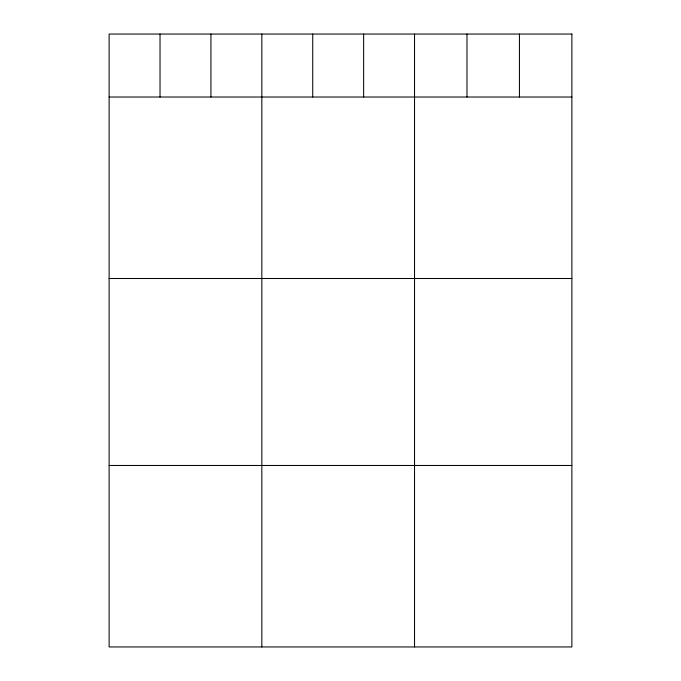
<?xml version="1.0" encoding="UTF-8"?>
<svg xmlns="http://www.w3.org/2000/svg" width="681" height="681" viewBox="0 0 681 681"><rect width="100%" height="100%" fill="white"/><g stroke="black" fill="none" stroke-linecap="round" stroke-linejoin="round"><path stroke-width="1.02" d="M109.122 97.025L571.878 97.025M109.122 278.503L571.878 278.503M109.122 465.472L571.878 465.472M519.433 34.05L519.433 97.025M466.987 34.05L466.987 97.025M414.542 34.05L414.542 646.95M363.637 34.05L363.637 97.025M312.732 34.05L312.732 97.025M261.836 34.05L261.836 646.95M210.931 34.05L210.931 97.025M160.026 34.05L160.026 97.025M571.878 34.05L109.122 34.05L109.122 646.95L571.878 646.95L571.878 34.05"/></g></svg>
